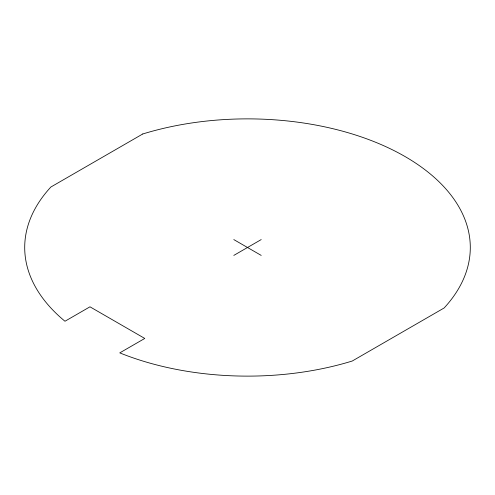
<?xml version="1.0" encoding="UTF-8"?>
<svg xmlns="http://www.w3.org/2000/svg" width="495" height="495" viewBox="0 0 495 495"><rect width="100%" height="100%" fill="white"/><g stroke="black" fill="none" stroke-linecap="round" stroke-linejoin="round"><path stroke-width="0.74" d="M233.807 255.408L261.205 239.586M233.807 239.586L261.205 255.408M142.764 133.972L50.867 187.023A222.793 128.626 0 0 0 64.969 321.249L89.966 306.813L144.763 338.45L119.765 352.879A222.793 128.626 0 0 0 352.248 361.022L444.139 307.97A222.793 128.626 0 0 0 405.04 156.544A222.793 128.626 0 0 0 142.764 133.972"/></g></svg>
